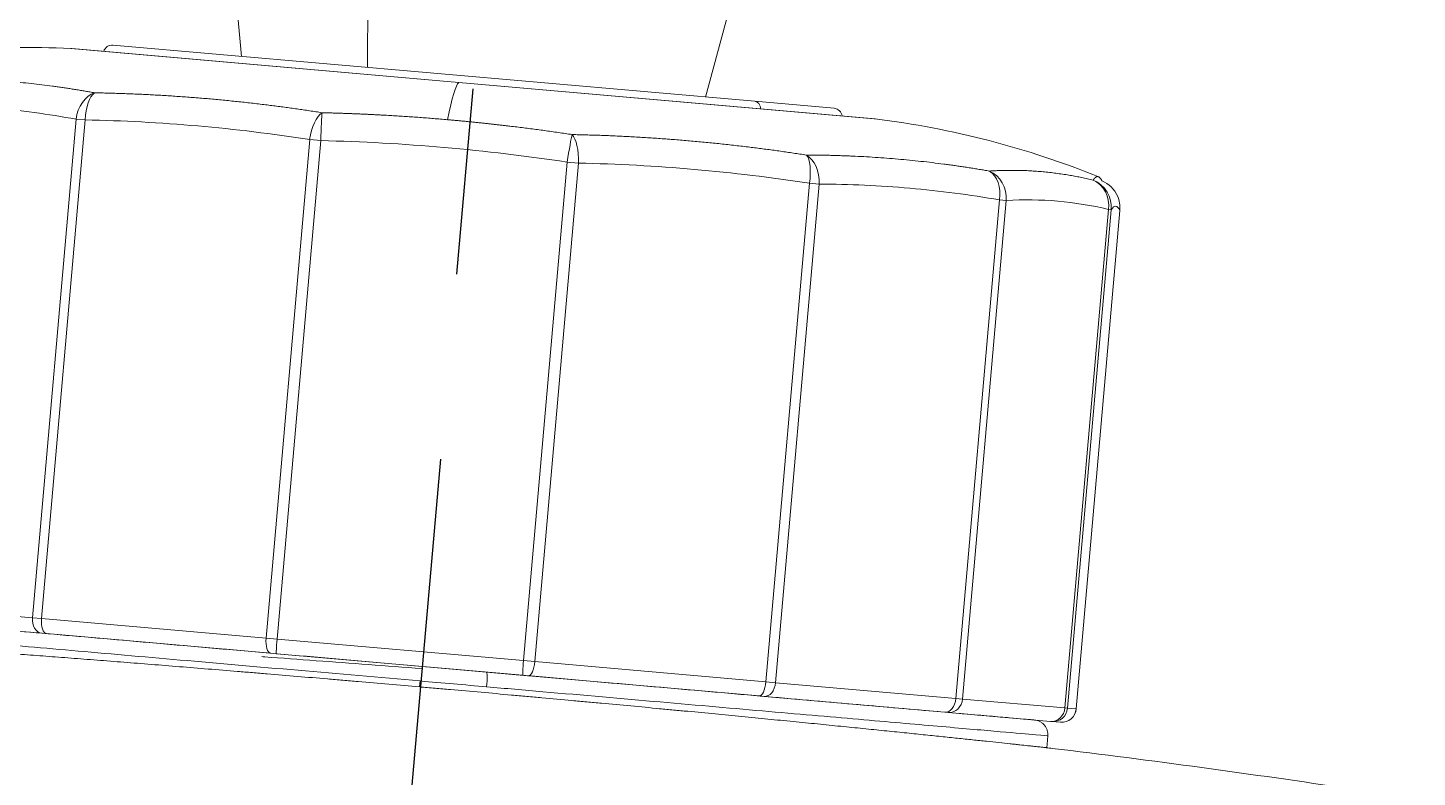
# Model space of a CAD drawing. Header units: millimetres. Extents: x 11618 to 13994, y -5897 to -2537.
# Drawn here: x 13105.64 to 13153.08, y -3581.48 to -3555.87 of the extents above; entities that cross this region are included whole.
import ezdxf

# ---------------------------------------------------------------- set-up
doc = ezdxf.new("R2010")
doc.units = ezdxf.units.MM
doc.linetypes.add('CENTERX2', pattern=[101.6, 63.5, -12.7, 12.7, -12.7])
doc.layers.add('CENTER', color=1, linetype='CENTERX2')

msp = doc.modelspace()

# ---------------------------------------------------------------- linework, layer by layer
at = {"linetype": 'Continuous', "lineweight": 18, "extrusion": (-1, -2.22045e-16, 0)}
for p, q in [((13112.659, -3553.74), (13112.931, -3556.852)), ((13128.785, -3558.239), (13129.594, -3555.221)), ((13108.545, -3556.469), (13130.464, -3558.386)), ((13107.14, -3556.586), (13120.355, -3557.743)), ((13134.535, -3558.983), (13120.355, -3557.743)), ((13133.171, -3558.623), (13130.464, -3558.386)), ((13141.44, -3579.144), (13142.929, -3562.114)), ((13142.929, -3562.114), (13142.929, -3562.114)), ((13106.116, -3576.556), (13100.374, -3576.054)), ((13106.274, -3576.57), (13106.116, -3576.556)), ((13113.936, -3577.24), (13106.274, -3576.57)), ((13114.125, -3577.257), (13113.936, -3577.24)), ((13122.542, -3577.993), (13114.125, -3577.257)), ((13122.542, -3577.993), (13122.733, -3578.01)), ((13130.622, -3578.7), (13122.733, -3578.01)), ((13130.788, -3578.714), (13130.622, -3578.7)), ((13136.949, -3579.253), (13130.788, -3578.714)), ((13137.062, -3579.263), (13136.949, -3579.253)), ((13140.557, -3579.569), (13137.062, -3579.263)), ((13140.601, -3579.573), (13140.557, -3579.569)), ((13140.898, -3579.599), (13140.601, -3579.573))]:
    msp.add_line(p, q, dxfattribs=at)
at = {"linetype": 'Continuous', "lineweight": 13, "extrusion": (-1, -2.22045e-16, 0)}
for p, q in [((13117.234, -3557.229), (13117.255, -3554.142)), ((13107.105, -3556.584), (13120.354, -3557.743)), ((13134.569, -3558.987), (13120.354, -3557.743)), ((13105.795, -3576.026), (13107.285, -3558.996)), ((13107.6, -3559.023), (13106.11, -3576.053)), ((13107.285, -3558.996), (13107.6, -3559.023)), ((13113.773, -3576.724), (13115.263, -3559.694)), ((13115.641, -3559.727), (13114.151, -3576.757)), ((13115.641, -3559.727), (13115.263, -3559.694)), ((13122.568, -3577.493), (13124.058, -3560.463)), ((13124.441, -3560.497), (13122.951, -3577.527)), ((13124.058, -3560.463), (13124.441, -3560.497)), ((13130.84, -3578.217), (13132.33, -3561.187)), ((13132.661, -3561.216), (13131.171, -3578.246)), ((13132.33, -3561.187), (13132.661, -3561.216)), ((13137.332, -3578.785), (13138.822, -3561.755)), ((13139.049, -3561.775), (13137.559, -3578.805)), ((13139.049, -3561.775), (13138.822, -3561.755)), ((13141.053, -3579.111), (13142.543, -3562.08)), ((13142.633, -3562.088), (13141.143, -3579.118)), ((13141.439, -3579.144), (13142.929, -3562.114)), ((13142.543, -3562.08), (13142.633, -3562.088)), ((13100.053, -3575.524), (13105.795, -3576.026)), ((13105.795, -3576.026), (13106.11, -3576.053)), ((13106.11, -3576.053), (13113.773, -3576.724)), ((13114.151, -3576.757), (13113.773, -3576.724)), ((13114.151, -3576.757), (13122.568, -3577.493)), ((13122.568, -3577.493), (13122.951, -3577.527)), ((13122.951, -3577.527), (13130.84, -3578.217)), ((13119.017, -3578.389), (13119.035, -3578.188)), ((13130.84, -3578.217), (13131.171, -3578.246)), ((13131.171, -3578.246), (13137.332, -3578.785)), ((13137.332, -3578.785), (13137.559, -3578.805)), ((13137.559, -3578.805), (13141.053, -3579.111)), ((13141.053, -3579.111), (13141.143, -3579.118)), ((13141.143, -3579.118), (13141.439, -3579.144)), ((13141.44, -3579.144), (13141.439, -3579.144))]:
    msp.add_line(p, q, dxfattribs=at)
at = {"linetype": 'Continuous', "lineweight": 18}
for centre, radius, start, end in [((13108.519, -3556.767), 0.3, 85, 163.42), ((13105.523, -3586.542), 30, 86.9761, 102.1317), ((13107.052, -3557.583), 1, 85, 86.9761), ((13133.145, -3558.922), 0.3, 6.58, 85), ((13134.448, -3559.979), 1, 83.0239, 85), ((13130.926, -3588.765), 30, 67.8603, 83.0239), ((13141.933, -3562.027), 1, 355, 24.1663), ((13140.941, -3579.101), 0.5, 265, 355)]:
    msp.add_arc(centre, radius, start, end, dxfattribs=at)
at = {"linetype": 'Continuous', "lineweight": 13}
for centre, major_axis, ratio, start_param, end_param in [((13117.777, -3587.614), (-2.615, -29.886), 0.035181, 3.176082, 3.439064), ((13108.014, -3559.059), (0.178, 0.984), 0.730097, 0.373719, 1.638196), ((13108.014, -3559.059), (0.018, 1), 0.414127, 0.277636, 1.542113), ((13130.438, -3558.685), (0.026, 0.299), 0.780102, 4.914499, 6.283185), ((13115.676, -3559.73), (0.156, 0.988), 0.414127, 0.335003, 1.59948), ((13115.676, -3559.73), (0.024, 1), 0.035111, 0.304105, 1.568582), ((13124.093, -3560.466), (0.15, 0.989), 0.035111, 0.308534, 1.573011), ((13124.093, -3560.466), (0.02, 1), 0.349251, 4.688892, 5.953369), ((13131.982, -3561.156), (0.001, 1), 0.680442, 4.653824, 5.918301), ((13131.982, -3561.156), (0.154, 0.988), 0.349251, 4.735886, 6.000363), ((13138.142, -3561.695), (0.063, -0.998), 0.908042, 1.433719, 2.698196), ((13138.142, -3561.695), (0.172, 0.985), 0.680442, 4.770954, 6.035431), ((13141.637, -3562.001), (0.827, -0.562), 0.997401, 0.510156, 1.774633), ((13141.637, -3562.001), (-0.236, -0.972), 0.908042, 1.707873, 2.972351), ((13141.933, -3562.027), (-0.912, -0.409), 0.997401, 2.631436, 3.141594), ((13106.159, -3576.058), (-0.044, -0.498), 0.731546, 4.712389, 6.283185), ((13106.317, -3576.072), (-0.044, -0.498), 0.414949, 4.712389, 6.283185), ((13113.98, -3576.742), (-0.044, -0.498), 0.414949, 4.712389, 6.283185), ((13114.169, -3576.758), (-0.044, -0.498), 0.035181, 4.712389, 6.283185), ((13122.585, -3577.495), (-0.044, -0.498), 0.035181, 4.712389, 6.283185), ((13122.777, -3577.512), (-0.044, -0.498), 0.349944, 0, 1.570796), ((13121.254, -3578.382), (-0.044, -0.498), 0.105138, 1.570796, 3.141593), ((13130.666, -3578.202), (-0.044, -0.498), 0.349944, 0, 1.570796), ((13130.831, -3578.216), (-0.044, -0.498), 0.681792, 0, 1.570796), ((13136.992, -3578.755), (-0.044, -0.498), 0.681792, 0, 1.570796), ((13137.106, -3578.765), (-0.044, -0.498), 0.909844, 0, 1.570796), ((13140.6, -3579.071), (-0.044, -0.498), 0.909844, 0, 1.570796), ((13140.645, -3579.075), (0.044, 0.498), 0.999381, 3.141593, 4.712389), ((13140.941, -3579.101), (0.044, 0.498), 0.999381, 3.141593, 4.712389)]:
    msp.add_ellipse(centre, major_axis=major_axis, ratio=ratio, start_param=start_param, end_param=end_param, dxfattribs=at)
at = {"linetype": 'Continuous', "lineweight": 18}
msp.add_ellipse((13141.933, -3562.027), major_axis=(-0.912, -0.409), ratio=0.997401, start_param=3.141593, end_param=3.895913, dxfattribs=at)
at = {"linetype": 'Continuous', "lineweight": 13}
for points, knots in [([(13102.094, -3557.586), (13102.123, -3557.586), (13102.181, -3557.586), (13102.268, -3557.586), (13102.355, -3557.586), (13102.441, -3557.586), (13102.528, -3557.587), (13102.614, -3557.587), (13102.701, -3557.589), (13102.787, -3557.59), (13102.874, -3557.591), (13102.96, -3557.593), (13103.046, -3557.595), (13103.132, -3557.597), (13103.218, -3557.6), (13103.305, -3557.603), (13103.391, -3557.606), (13103.477, -3557.609), (13103.656, -3557.616), (13103.929, -3557.629), (13104.295, -3557.65), (13104.659, -3557.676), (13105.024, -3557.706), (13105.388, -3557.74), (13105.751, -3557.778), (13106.114, -3557.82), (13106.409, -3557.858), (13106.637, -3557.889), (13106.797, -3557.912), (13106.957, -3557.935), (13107.117, -3557.96), (13107.278, -3557.985), (13107.438, -3558.012), (13107.598, -3558.039), (13107.758, -3558.067), (13107.864, -3558.086), (13107.918, -3558.096)], [0, 0, 0, 0, 0.014755, 0.0295, 0.044234, 0.058958, 0.073674, 0.088383, 0.103085, 0.117782, 0.132474, 0.147163, 0.161849, 0.176534, 0.191218, 0.205903, 0.22059, 0.235279, 0.249971, 0.312524, 0.374981, 0.437426, 0.499941, 0.562466, 0.624924, 0.687398, 0.749971, 0.777727, 0.805473, 0.833216, 0.860964, 0.888723, 0.916499, 0.9443, 0.972131, 1, 1, 1, 1]), ([(13107.918, -3558.096), (13107.956, -3558.096), (13108.033, -3558.098), (13108.148, -3558.1), (13108.264, -3558.103), (13108.379, -3558.106), (13108.494, -3558.109), (13108.609, -3558.112), (13108.724, -3558.115), (13108.839, -3558.119), (13108.953, -3558.123), (13109.068, -3558.128), (13109.183, -3558.132), (13109.298, -3558.137), (13109.412, -3558.142), (13109.527, -3558.147), (13109.641, -3558.153), (13109.756, -3558.158), (13109.995, -3558.171), (13110.359, -3558.191), (13110.846, -3558.224), (13111.332, -3558.26), (13111.818, -3558.3), (13112.304, -3558.345), (13112.789, -3558.394), (13113.274, -3558.446), (13113.669, -3558.493), (13113.973, -3558.531), (13114.188, -3558.558), (13114.402, -3558.587), (13114.617, -3558.616), (13114.831, -3558.646), (13115.045, -3558.677), (13115.26, -3558.709), (13115.474, -3558.742), (13115.617, -3558.764), (13115.689, -3558.776)], [0, 0, 0, 0, 0.014755, 0.0295, 0.044234, 0.058958, 0.073674, 0.088383, 0.103085, 0.117782, 0.132474, 0.147163, 0.161849, 0.176534, 0.191218, 0.205903, 0.22059, 0.235279, 0.249971, 0.312524, 0.374981, 0.437426, 0.499941, 0.562466, 0.624924, 0.687398, 0.749971, 0.777727, 0.805473, 0.833216, 0.860964, 0.888723, 0.916499, 0.9443, 0.972131, 1, 1, 1, 1]), ([(13107.285, -3558.996), (13106.337, -3558.824), (13105.383, -3558.698), (13103.467, -3558.53), (13102.507, -3558.489), (13101.543, -3558.493)], [0, 0, 0, 0, 0.5, 0.5, 1, 1, 1, 1]), ([(13115.689, -3558.776), (13115.731, -3558.777), (13115.815, -3558.779), (13115.942, -3558.782), (13116.068, -3558.786), (13116.194, -3558.789), (13116.32, -3558.793), (13116.446, -3558.798), (13116.572, -3558.802), (13116.698, -3558.807), (13116.824, -3558.812), (13116.95, -3558.817), (13117.076, -3558.823), (13117.202, -3558.828), (13117.328, -3558.834), (13117.453, -3558.841), (13117.579, -3558.847), (13117.705, -3558.854), (13117.868, -3558.863), (13118.069, -3558.874), (13118.307, -3558.889), (13118.544, -3558.904), (13118.782, -3558.92), (13119.019, -3558.937), (13119.257, -3558.955), (13119.494, -3558.974), (13119.731, -3558.994), (13119.89, -3559.007), (13119.969, -3559.014)], [0, 0, 0, 0, 0.029514, 0.059006, 0.088477, 0.11793, 0.147365, 0.176786, 0.206194, 0.235591, 0.264979, 0.29436, 0.323736, 0.353109, 0.382481, 0.411855, 0.441231, 0.470612, 0.500001, 0.555645, 0.611232, 0.666779, 0.722298, 0.777805, 0.833314, 0.88884, 0.944397, 1, 1, 1, 1]), ([(13115.263, -3559.694), (13113.995, -3559.494), (13112.721, -3559.34), (13110.164, -3559.116), (13108.884, -3559.046), (13107.6, -3559.023)], [0, 0, 0, 0, 0.5, 0.5, 1, 1, 1, 1]), ([(13119.969, -3559.014), (13120.013, -3559.018), (13120.102, -3559.026), (13120.236, -3559.038), (13120.369, -3559.05), (13120.503, -3559.063), (13120.636, -3559.076), (13120.769, -3559.089), (13120.902, -3559.102), (13121.036, -3559.116), (13121.169, -3559.13), (13121.302, -3559.144), (13121.435, -3559.158), (13121.568, -3559.173), (13121.701, -3559.188), (13121.834, -3559.203), (13121.968, -3559.218), (13122.135, -3559.238), (13122.337, -3559.263), (13122.573, -3559.292), (13122.809, -3559.322), (13123.045, -3559.353), (13123.281, -3559.385), (13123.517, -3559.418), (13123.752, -3559.452), (13123.989, -3559.487), (13124.146, -3559.511), (13124.225, -3559.522)], [0, 0, 0, 0, 0.031282, 0.062547, 0.093799, 0.125039, 0.156271, 0.187497, 0.21872, 0.249942, 0.281166, 0.312394, 0.343629, 0.374873, 0.40613, 0.437402, 0.468691, 0.499999, 0.555503, 0.610988, 0.666468, 0.721956, 0.777467, 0.833014, 0.88861, 0.944267, 1, 1, 1, 1]), ([(13124.058, -3560.463), (13122.664, -3560.252), (13121.265, -3560.087), (13118.457, -3559.841), (13117.05, -3559.761), (13115.641, -3559.727)], [0, 0, 0, 0, 0.5, 0.5, 1, 1, 1, 1]), ([(13124.225, -3559.522), (13124.264, -3559.523), (13124.343, -3559.525), (13124.461, -3559.527), (13124.58, -3559.53), (13124.698, -3559.533), (13124.816, -3559.537), (13124.934, -3559.54), (13125.052, -3559.544), (13125.17, -3559.548), (13125.288, -3559.552), (13125.406, -3559.557), (13125.524, -3559.562), (13125.642, -3559.567), (13125.759, -3559.572), (13125.877, -3559.578), (13125.995, -3559.583), (13126.113, -3559.589), (13126.359, -3559.602), (13126.732, -3559.624), (13127.233, -3559.657), (13127.734, -3559.695), (13128.235, -3559.737), (13128.735, -3559.782), (13129.234, -3559.832), (13129.734, -3559.887), (13130.141, -3559.934), (13130.455, -3559.973), (13130.676, -3560.001), (13130.898, -3560.03), (13131.119, -3560.06), (13131.34, -3560.091), (13131.561, -3560.122), (13131.783, -3560.155), (13132.004, -3560.188), (13132.152, -3560.211), (13132.226, -3560.223)], [0, 0, 0, 0, 0.014759, 0.029506, 0.044243, 0.05897, 0.07369, 0.088402, 0.103107, 0.117807, 0.132503, 0.147195, 0.161885, 0.176573, 0.191261, 0.20595, 0.22064, 0.235333, 0.250029, 0.312597, 0.37507, 0.43753, 0.500059, 0.56257, 0.625013, 0.687472, 0.750029, 0.777777, 0.805516, 0.833253, 0.860994, 0.888747, 0.916517, 0.944311, 0.972137, 1, 1, 1, 1]), ([(13132.226, -3560.223), (13132.257, -3560.223), (13132.318, -3560.223), (13132.411, -3560.223), (13132.503, -3560.223), (13132.595, -3560.224), (13132.687, -3560.225), (13132.779, -3560.227), (13132.871, -3560.228), (13132.964, -3560.23), (13133.056, -3560.232), (13133.148, -3560.234), (13133.24, -3560.237), (13133.332, -3560.24), (13133.423, -3560.243), (13133.515, -3560.246), (13133.607, -3560.249), (13133.699, -3560.253), (13133.891, -3560.261), (13134.183, -3560.276), (13134.574, -3560.3), (13134.965, -3560.327), (13135.356, -3560.36), (13135.746, -3560.396), (13136.137, -3560.436), (13136.527, -3560.481), (13136.845, -3560.521), (13137.09, -3560.553), (13137.263, -3560.577), (13137.436, -3560.602), (13137.609, -3560.628), (13137.782, -3560.654), (13137.955, -3560.681), (13138.128, -3560.71), (13138.301, -3560.739), (13138.416, -3560.759), (13138.474, -3560.769)], [0, 0, 0, 0, 0.014755, 0.0295, 0.044234, 0.058958, 0.073674, 0.088383, 0.103085, 0.117782, 0.132474, 0.147163, 0.161849, 0.176534, 0.191218, 0.205903, 0.22059, 0.235279, 0.249971, 0.312524, 0.374981, 0.437426, 0.499941, 0.562466, 0.624924, 0.687398, 0.749971, 0.777727, 0.805473, 0.833216, 0.860964, 0.888723, 0.916499, 0.9443, 0.972131, 1, 1, 1, 1]), ([(13132.33, -3561.187), (13131.025, -3560.984), (13129.714, -3560.826), (13127.082, -3560.596), (13125.762, -3560.523), (13124.441, -3560.497)], [0, 0, 0, 0, 0.5, 0.5, 1, 1, 1, 1]), ([(13138.474, -3560.769), (13138.491, -3560.768), (13138.526, -3560.766), (13138.579, -3560.762), (13138.631, -3560.76), (13138.684, -3560.757), (13138.736, -3560.754), (13138.788, -3560.752), (13138.841, -3560.75), (13138.893, -3560.749), (13138.945, -3560.747), (13138.997, -3560.746), (13139.049, -3560.745), (13139.102, -3560.744), (13139.154, -3560.744), (13139.206, -3560.744), (13139.258, -3560.744), (13139.31, -3560.744), (13139.419, -3560.745), (13139.585, -3560.748), (13139.807, -3560.757), (13140.028, -3560.77), (13140.25, -3560.788), (13140.472, -3560.809), (13140.693, -3560.835), (13140.914, -3560.865), (13141.095, -3560.893), (13141.234, -3560.916), (13141.332, -3560.933), (13141.43, -3560.951), (13141.528, -3560.971), (13141.626, -3560.99), (13141.724, -3561.011), (13141.822, -3561.033), (13141.92, -3561.056), (13141.985, -3561.071), (13142.018, -3561.079)], [0, 0, 0, 0, 0.014755, 0.0295, 0.044234, 0.058958, 0.073674, 0.088383, 0.103085, 0.117782, 0.132474, 0.147163, 0.161849, 0.176534, 0.191218, 0.205903, 0.22059, 0.235279, 0.249971, 0.312524, 0.374981, 0.437426, 0.499941, 0.562466, 0.624924, 0.687398, 0.749971, 0.777727, 0.805473, 0.833216, 0.860964, 0.888723, 0.916499, 0.9443, 0.972131, 1, 1, 1, 1]), ([(13138.822, -3561.755), (13137.804, -3561.577), (13136.78, -3561.445), (13134.725, -3561.265), (13133.694, -3561.217), (13132.661, -3561.216)], [0, 0, 0, 0, 0.5, 0.5, 1, 1, 1, 1]), ([(13142.018, -3561.079), (13142.02, -3561.077), (13142.023, -3561.072), (13142.027, -3561.064), (13142.032, -3561.057), (13142.037, -3561.05), (13142.041, -3561.044), (13142.046, -3561.037), (13142.05, -3561.031), (13142.055, -3561.025), (13142.059, -3561.02), (13142.064, -3561.014), (13142.069, -3561.009), (13142.073, -3561.004), (13142.078, -3561), (13142.082, -3560.995), (13142.087, -3560.991), (13142.091, -3560.987), (13142.101, -3560.98), (13142.115, -3560.97), (13142.134, -3560.961), (13142.153, -3560.956), (13142.172, -3560.956), (13142.187, -3560.959), (13142.196, -3560.962), (13142.198, -3560.963)], [0, 0, 0, 0, 0.025072, 0.050125, 0.07516, 0.10018, 0.125185, 0.150177, 0.175159, 0.200131, 0.225096, 0.250054, 0.275009, 0.299961, 0.324912, 0.349864, 0.374819, 0.399778, 0.424743, 0.53103, 0.637155, 0.743259, 0.849483, 0.9557, 1, 1, 1, 1]), ([(13142.543, -3562.08), (13141.969, -3561.941), (13141.39, -3561.848), (13140.224, -3561.746), (13139.638, -3561.737), (13139.049, -3561.775)], [0, 0, 0, 0, 0.5, 0.5, 1, 1, 1, 1]), ([(13142.929, -3562.114), (13142.887, -3562.021), (13142.842, -3561.975), (13142.743, -3561.966), (13142.69, -3562.004), (13142.633, -3562.088)], [0, 0, 0, 0, 0.5, 0.5, 1, 1, 1, 1]), ([(13119.035, -3578.188), (13117.632, -3578.065), (13114.848, -3577.822), (13110.79, -3577.467), (13107.063, -3577.141), (13103.812, -3576.856), (13101.115, -3576.62), (13099.141, -3576.448), (13097.909, -3576.34), (13097.633, -3576.316), (13097.634, -3576.316)], [0, 0, 0, 0, 0.125095, 0.25019, 0.375285, 0.500381, 0.625476, 0.750571, 0.875666, 1, 1, 1, 1]), ([(13140.47, -3580.063), (13140.47, -3580.063), (13140.469, -3580.063), (13140.187, -3580.039), (13138.967, -3579.932), (13136.962, -3579.756), (13134.285, -3579.522), (13131.022, -3579.237), (13127.275, -3578.909), (13123.983, -3578.621), (13121.95, -3578.443), (13121.306, -3578.387)], [0, 0, 0, 0, 0.000739, 0.13468, 0.268621, 0.402563, 0.536504, 0.670445, 0.804386, 0.938327, 1, 1, 1, 1]), ([(13171.094, -3588.91), (13170.979, -3588.897), (13170.75, -3588.871), (13170.406, -3588.833), (13170.061, -3588.794), (13169.717, -3588.756), (13169.372, -3588.718), (13169.028, -3588.681), (13168.683, -3588.643), (13168.338, -3588.605), (13167.993, -3588.568), (13167.648, -3588.531), (13167.303, -3588.493), (13166.957, -3588.456), (13166.611, -3588.419), (13166.266, -3588.383), (13165.92, -3588.346), (13165.574, -3588.31), (13165.227, -3588.273), (13164.881, -3588.237), (13164.583, -3588.206), (13164.299, -3588.177), (13163.997, -3588.145), (13163.594, -3588.104), (13163.09, -3588.052), (13162.484, -3587.99), (13161.778, -3587.918), (13160.969, -3587.836), (13160.058, -3587.745), (13159.046, -3587.645), (13157.623, -3587.505), (13155.818, -3587.33), (13153.655, -3587.125), (13151.466, -3586.92), (13149.252, -3586.715), (13147.026, -3586.508), (13144.737, -3586.295), (13142.388, -3586.078), (13139.979, -3585.855), (13137.57, -3585.633), (13135.163, -3585.411), (13132.759, -3585.191), (13130.359, -3584.971), (13127.962, -3584.753), (13125.57, -3584.537), (13123.182, -3584.323), (13120.798, -3584.112), (13118.861, -3583.941), (13117.216, -3583.798), (13115.709, -3583.667), (13113.743, -3583.497), (13111.315, -3583.29), (13108.421, -3583.045), (13105.494, -3582.8), (13102.067, -3582.514), (13097.668, -3582.149), (13093.632, -3581.816), (13090.575, -3581.565), (13089.121, -3581.445), (13087.655, -3581.325), (13086.181, -3581.204), (13084.706, -3581.084), (13083.241, -3580.964), (13081.781, -3580.847), (13080.318, -3580.731), (13078.758, -3580.61), (13077.191, -3580.49), (13075.708, -3580.379), (13074.483, -3580.288), (13073.516, -3580.218), (13072.805, -3580.167), (13072.216, -3580.125), (13071.665, -3580.086), (13071.065, -3580.044), (13070.466, -3580.003), (13069.867, -3579.962), (13069.268, -3579.922), (13068.67, -3579.882), (13068.072, -3579.842), (13067.474, -3579.803), (13066.877, -3579.764), (13066.28, -3579.725), (13065.882, -3579.7), (13065.683, -3579.687)], [0, 0, 0, 0, 0.003281, 0.006564, 0.009847, 0.013131, 0.016416, 0.019702, 0.022988, 0.026276, 0.029564, 0.032853, 0.036143, 0.039434, 0.042725, 0.046019, 0.049313, 0.052609, 0.055907, 0.059206, 0.062506, 0.064428, 0.067306, 0.071141, 0.075936, 0.081693, 0.088416, 0.096107, 0.104767, 0.1144, 0.125, 0.145345, 0.165834, 0.18664, 0.207702, 0.22888, 0.249995, 0.272859, 0.295713, 0.318553, 0.341371, 0.36416, 0.386914, 0.409625, 0.432291, 0.45491, 0.477487, 0.500036, 0.509962, 0.524224, 0.542838, 0.565827, 0.593224, 0.625058, 0.648979, 0.690618, 0.750053, 0.763742, 0.777533, 0.791423, 0.805433, 0.819477, 0.833379, 0.847143, 0.861035, 0.87501, 0.891555, 0.905627, 0.917249, 0.92643, 0.933176, 0.937495, 0.943195, 0.948888, 0.954576, 0.960262, 0.965947, 0.97163, 0.97731, 0.982987, 0.988661, 0.994332, 1, 1, 1, 1]), ([(13065.773, -3579.51), (13065.872, -3579.516), (13066.068, -3579.529), (13066.358, -3579.547), (13066.643, -3579.565), (13066.921, -3579.582), (13067.193, -3579.6), (13067.459, -3579.617), (13067.718, -3579.633), (13067.972, -3579.65), (13068.219, -3579.666), (13068.46, -3579.682), (13068.695, -3579.697), (13068.924, -3579.712), (13069.147, -3579.727), (13069.364, -3579.741), (13069.575, -3579.755), (13069.779, -3579.769), (13069.978, -3579.782), (13070.17, -3579.795), (13070.357, -3579.808), (13070.537, -3579.82), (13070.712, -3579.832), (13070.88, -3579.844), (13071.043, -3579.855), (13071.2, -3579.865), (13071.35, -3579.876), (13071.495, -3579.886), (13071.634, -3579.895), (13071.767, -3579.905), (13071.894, -3579.913), (13072.015, -3579.922), (13072.131, -3579.93), (13072.24, -3579.938), (13072.526, -3579.958), (13072.984, -3579.99), (13073.61, -3580.034), (13074.218, -3580.078), (13074.808, -3580.121), (13075.382, -3580.162), (13075.938, -3580.203), (13076.476, -3580.243), (13076.998, -3580.282), (13077.502, -3580.32), (13077.99, -3580.357), (13078.461, -3580.393), (13079.076, -3580.44), (13079.826, -3580.498), (13080.703, -3580.566), (13081.424, -3580.623), (13081.999, -3580.669), (13082.438, -3580.704), (13082.865, -3580.738), (13083.278, -3580.771), (13083.679, -3580.803), (13084.067, -3580.835), (13084.442, -3580.865), (13084.805, -3580.895), (13085.155, -3580.924), (13085.717, -3580.97), (13086.487, -3581.033), (13087.464, -3581.113), (13088.423, -3581.191), (13089.363, -3581.268), (13090.284, -3581.344), (13091.188, -3581.418), (13092.36, -3581.514), (13093.789, -3581.631), (13095.462, -3581.769), (13097.081, -3581.902), (13098.906, -3582.053), (13100.922, -3582.22), (13103.119, -3582.402), (13104.935, -3582.553), (13106.394, -3582.675), (13107.518, -3582.77), (13108.622, -3582.862), (13109.709, -3582.954), (13110.782, -3583.045), (13111.774, -3583.129), (13112.688, -3583.207), (13113.523, -3583.278), (13114.349, -3583.349), (13115.169, -3583.42), (13115.986, -3583.491), (13116.802, -3583.561), (13117.619, -3583.632), (13118.601, -3583.718), (13119.746, -3583.819), (13121.053, -3583.934), (13122.364, -3584.05), (13123.689, -3584.169), (13124.844, -3584.272), (13125.824, -3584.36), (13126.625, -3584.432), (13127.432, -3584.505), (13128.248, -3584.579), (13129.073, -3584.654), (13129.91, -3584.731), (13130.758, -3584.808), (13131.746, -3584.898), (13132.879, -3585.002), (13134.163, -3585.12), (13135.478, -3585.241), (13136.828, -3585.365), (13138.8, -3585.547), (13141.456, -3585.793), (13144.191, -3586.047), (13146.42, -3586.254), (13147.866, -3586.389), (13149.136, -3586.507), (13150.232, -3586.609), (13151.276, -3586.706), (13152.278, -3586.8), (13153.25, -3586.891), (13154.302, -3586.99), (13155.436, -3587.098), (13156.654, -3587.216), (13157.677, -3587.315), (13158.484, -3587.395), (13159.056, -3587.452), (13159.652, -3587.511), (13160.271, -3587.573), (13160.914, -3587.638), (13161.581, -3587.706), (13162.273, -3587.776), (13162.99, -3587.85), (13163.731, -3587.927), (13164.312, -3587.988), (13164.734, -3588.032), (13164.998, -3588.06), (13165.29, -3588.091), (13165.611, -3588.125), (13165.96, -3588.162), (13166.338, -3588.203), (13166.744, -3588.246), (13167.18, -3588.293), (13167.644, -3588.344), (13168.138, -3588.397), (13168.661, -3588.455), (13169.213, -3588.516), (13169.795, -3588.58), (13170.407, -3588.649), (13170.825, -3588.696), (13171.038, -3588.72)], [0, 0, 0, 0, 0.002823, 0.005587, 0.008292, 0.010937, 0.013524, 0.016052, 0.018521, 0.020931, 0.023283, 0.025576, 0.027811, 0.029988, 0.032107, 0.034168, 0.036172, 0.038117, 0.040006, 0.041836, 0.04361, 0.045326, 0.046986, 0.048589, 0.050135, 0.051624, 0.053057, 0.054434, 0.055754, 0.057018, 0.058227, 0.059379, 0.060476, 0.061517, 0.062503, 0.068621, 0.07457, 0.080351, 0.085965, 0.091412, 0.096695, 0.101814, 0.10677, 0.111564, 0.116198, 0.120673, 0.12499, 0.13373, 0.142059, 0.149983, 0.154282, 0.158455, 0.162505, 0.166432, 0.170237, 0.173922, 0.177486, 0.180932, 0.184261, 0.187474, 0.196934, 0.206214, 0.215314, 0.224238, 0.232986, 0.24156, 0.249963, 0.266367, 0.282243, 0.297602, 0.312462, 0.334181, 0.354986, 0.374969, 0.385842, 0.396496, 0.406957, 0.417254, 0.427417, 0.437479, 0.445493, 0.453404, 0.461233, 0.469005, 0.476743, 0.48447, 0.492211, 0.49999, 0.512416, 0.524782, 0.537188, 0.549729, 0.562501, 0.570038, 0.577629, 0.585285, 0.593022, 0.60085, 0.608784, 0.616834, 0.62501, 0.636907, 0.649085, 0.661566, 0.674372, 0.687518, 0.717735, 0.750023, 0.765462, 0.781272, 0.791239, 0.80165, 0.812519, 0.821012, 0.830249, 0.840248, 0.851029, 0.86261, 0.875007, 0.880227, 0.88567, 0.891338, 0.897234, 0.90336, 0.909717, 0.916307, 0.923133, 0.930196, 0.937497, 0.939745, 0.942263, 0.94505, 0.948107, 0.951437, 0.95504, 0.958918, 0.963072, 0.967504, 0.972214, 0.977206, 0.982479, 0.988035, 0.993875, 1, 1, 1, 1])]:
    msp.add_open_spline(points, degree=3, knots=knots, dxfattribs=at)
at = {"linetype": 'Continuous', "lineweight": 18}
for points, knots in [([(13142.198, -3560.963), (13142.202, -3560.965), (13142.212, -3560.969), (13142.228, -3560.98), (13142.243, -3560.993), (13142.254, -3561.005), (13142.262, -3561.015), (13142.27, -3561.025), (13142.279, -3561.036), (13142.287, -3561.048), (13142.295, -3561.061), (13142.303, -3561.075), (13142.311, -3561.09), (13142.316, -3561.1), (13142.319, -3561.106)], [0, 0, 0, 0, 0.088415, 0.240251, 0.392325, 0.459781, 0.527214, 0.594642, 0.66208, 0.729545, 0.797054, 0.864622, 0.932265, 1, 1, 1, 1]), ([(13100.472, -3576.062), (13100.548, -3576.069), (13100.626, -3576.076), (13101.032, -3576.111), (13101.392, -3576.143), (13102.165, -3576.21), (13102.576, -3576.246), (13103.884, -3576.361), (13104.854, -3576.445), (13106.463, -3576.586), (13107.019, -3576.635), (13108.161, -3576.735), (13108.748, -3576.786), (13109.955, -3576.892), (13110.574, -3576.946), (13111.846, -3577.057), (13112.501, -3577.114), (13114.475, -3577.287), (13115.814, -3577.404), (13117.856, -3577.583), (13118.544, -3577.643), (13119.926, -3577.764), (13120.613, -3577.824), (13121.297, -3577.884)], [0, 0, 0, 0, 0.019848, 0.019848, 0.101527, 0.101527, 0.183207, 0.183207, 0.346565, 0.346565, 0.428245, 0.428245, 0.509924, 0.509924, 0.591603, 0.591603, 0.673283, 0.673283, 0.836641, 0.836641, 0.918321, 0.918321, 1, 1, 1, 1]), ([(13097.598, -3576.72), (13097.598, -3576.72), (13097.598, -3576.72), (13097.598, -3576.72), (13097.606, -3576.721), (13097.631, -3576.722), (13097.641, -3576.723), (13097.666, -3576.725), (13097.681, -3576.726), (13097.733, -3576.729), (13097.775, -3576.732), (13097.853, -3576.737), (13097.88, -3576.739), (13097.941, -3576.743), (13098.005, -3576.747), (13098.078, -3576.752), (13098.155, -3576.758), (13098.195, -3576.76), (13098.323, -3576.769), (13098.51, -3576.782), (13098.729, -3576.797), (13098.905, -3576.809), (13098.966, -3576.813), (13099.092, -3576.821), (13099.157, -3576.826), (13099.358, -3576.84), (13099.499, -3576.849), (13099.724, -3576.865), (13099.801, -3576.87), (13099.958, -3576.881), (13100.039, -3576.887), (13100.287, -3576.904), (13100.46, -3576.916), (13100.821, -3576.942), (13101.009, -3576.955), (13101.302, -3576.976), (13101.401, -3576.983), (13101.603, -3576.997), (13101.706, -3577.005), (13102.019, -3577.027), (13102.45, -3577.058), (13102.907, -3577.092), (13103.26, -3577.117), (13103.379, -3577.126), (13103.621, -3577.144), (13103.743, -3577.153), (13104.115, -3577.18), (13104.369, -3577.199), (13104.759, -3577.228), (13104.891, -3577.238), (13105.156, -3577.258), (13105.425, -3577.278), (13105.698, -3577.299), (13105.975, -3577.32), (13106.115, -3577.331), (13106.538, -3577.363), (13106.824, -3577.385), (13107.406, -3577.43), (13107.702, -3577.453), (13108.152, -3577.488), (13108.304, -3577.5), (13108.609, -3577.524), (13108.762, -3577.536), (13109.227, -3577.573), (13109.54, -3577.597), (13110.174, -3577.648), (13110.495, -3577.674), (13111.143, -3577.726), (13111.47, -3577.753), (13112.131, -3577.806), (13112.464, -3577.834), (13112.968, -3577.875), (13113.136, -3577.889), (13113.475, -3577.917), (13113.644, -3577.931), (13114.154, -3577.973), (13114.496, -3578.002), (13115.183, -3578.06), (13115.528, -3578.089), (13116.048, -3578.133), (13116.222, -3578.148), (13116.57, -3578.178), (13116.744, -3578.193), (13117.616, -3578.267), (13118.315, -3578.328), (13119.017, -3578.389)], [0, 0, 0, 0, 0.000275, 0.000275, 0.031516, 0.031516, 0.047137, 0.047137, 0.062758, 0.062758, 0.093999, 0.093999, 0.10962, 0.10962, 0.12524, 0.140861, 0.140861, 0.156482, 0.156482, 0.187723, 0.218965, 0.218965, 0.234585, 0.234585, 0.250206, 0.250206, 0.281447, 0.281447, 0.297068, 0.297068, 0.312689, 0.312689, 0.34393, 0.34393, 0.375172, 0.375172, 0.390792, 0.390792, 0.406413, 0.406413, 0.437655, 0.468896, 0.468896, 0.484517, 0.484517, 0.500137, 0.500137, 0.531379, 0.531379, 0.546999, 0.546999, 0.56262, 0.578241, 0.578241, 0.593862, 0.593862, 0.625103, 0.625103, 0.656344, 0.656344, 0.671965, 0.671965, 0.687586, 0.687586, 0.718827, 0.718827, 0.750069, 0.750069, 0.78131, 0.78131, 0.812552, 0.812552, 0.828172, 0.828172, 0.843793, 0.843793, 0.875034, 0.875034, 0.906276, 0.906276, 0.921896, 0.921896, 0.937517, 0.937517, 1, 1, 1, 1]), ([(13113.624, -3577.357), (13113.66, -3577.36), (13113.696, -3577.362), (13114.313, -3577.408), (13114.898, -3577.452), (13116.078, -3577.539), (13116.673, -3577.583), (13117.874, -3577.672), (13118.479, -3577.717), (13119.089, -3577.763)], [0, 0, 0, 0, 0.020408, 0.020408, 0.346939, 0.346939, 0.673469, 0.673469, 1, 1, 1, 1]), ([(13121.297, -3577.884), (13121.98, -3577.944), (13122.66, -3578.003), (13124.013, -3578.122), (13124.679, -3578.18), (13126.635, -3578.351), (13127.889, -3578.461), (13129.697, -3578.619), (13130.289, -3578.671), (13131.424, -3578.77), (13131.969, -3578.818), (13133.538, -3578.955), (13134.5, -3579.039), (13135.857, -3579.158), (13136.307, -3579.197), (13136.721, -3579.233)], [0, 0, 0, 0, 0.109559, 0.109559, 0.219118, 0.219118, 0.438236, 0.438236, 0.547795, 0.547795, 0.657354, 0.657354, 0.876472, 0.876472, 1, 1, 1, 1]), ([(13119.017, -3578.389), (13119.193, -3578.405), (13119.368, -3578.42), (13119.719, -3578.451), (13119.894, -3578.466), (13120.419, -3578.513), (13121.117, -3578.575), (13121.811, -3578.637), (13122.331, -3578.684), (13122.504, -3578.699), (13122.849, -3578.731), (13123.021, -3578.746), (13123.537, -3578.793), (13123.879, -3578.824), (13124.389, -3578.871), (13124.559, -3578.887), (13124.897, -3578.918), (13125.065, -3578.934), (13125.568, -3578.98), (13125.901, -3579.011), (13126.562, -3579.073), (13127.052, -3579.119), (13127.535, -3579.165), (13127.856, -3579.195), (13128.015, -3579.21), (13128.49, -3579.255), (13129.114, -3579.315), (13129.723, -3579.374), (13130.174, -3579.418), (13130.323, -3579.432), (13130.619, -3579.461), (13130.766, -3579.475), (13131.203, -3579.518), (13131.49, -3579.546), (13131.912, -3579.588), (13132.052, -3579.602), (13132.328, -3579.629), (13132.602, -3579.656), (13132.87, -3579.683), (13133.135, -3579.71), (13133.267, -3579.723), (13133.656, -3579.762), (13134.163, -3579.813), (13134.645, -3579.862), (13134.998, -3579.898), (13135.114, -3579.909), (13135.343, -3579.933), (13135.456, -3579.944), (13135.789, -3579.979), (13136.005, -3580.001), (13136.318, -3580.033), (13136.421, -3580.044), (13136.623, -3580.065), (13136.722, -3580.075), (13137.014, -3580.105), (13137.201, -3580.125), (13137.562, -3580.162), (13137.734, -3580.18), (13137.982, -3580.207), (13138.063, -3580.215), (13138.221, -3580.232), (13138.298, -3580.24), (13138.523, -3580.264), (13138.665, -3580.279), (13138.933, -3580.307), (13139.06, -3580.321), (13139.237, -3580.339), (13139.294, -3580.346), (13139.404, -3580.357), (13139.458, -3580.363), (13139.611, -3580.379), (13139.704, -3580.389), (13139.832, -3580.403), (13139.873, -3580.407), (13139.949, -3580.416), (13140.022, -3580.424), (13140.086, -3580.43), (13140.146, -3580.437), (13140.174, -3580.44), (13140.251, -3580.448), (13140.337, -3580.457), (13140.389, -3580.463), (13140.416, -3580.466), (13140.423, -3580.467), (13140.432, -3580.468), (13140.434, -3580.468), (13140.435, -3580.468)], [0, 0, 0, 0, 0.015632, 0.015632, 0.031265, 0.031265, 0.062529, 0.093794, 0.093794, 0.109426, 0.109426, 0.125058, 0.125058, 0.156323, 0.156323, 0.171955, 0.171955, 0.187587, 0.187587, 0.218852, 0.218852, 0.250116, 0.265748, 0.265748, 0.281381, 0.281381, 0.312645, 0.34391, 0.34391, 0.359542, 0.359542, 0.375174, 0.375174, 0.406439, 0.406439, 0.422071, 0.422071, 0.437703, 0.453335, 0.453335, 0.468968, 0.468968, 0.500232, 0.531497, 0.531497, 0.547129, 0.547129, 0.562761, 0.562761, 0.594026, 0.594026, 0.609658, 0.609658, 0.62529, 0.62529, 0.656555, 0.656555, 0.687819, 0.687819, 0.703452, 0.703452, 0.719084, 0.719084, 0.750348, 0.750348, 0.781613, 0.781613, 0.797245, 0.797245, 0.812877, 0.812877, 0.844142, 0.844142, 0.859774, 0.859774, 0.875406, 0.891039, 0.891039, 0.906671, 0.906671, 0.937935, 0.9692, 0.9692, 0.984832, 0.984832, 1, 1, 1, 1]), ([(13137.465, -3579.299), (13137.516, -3579.303), (13137.566, -3579.307), (13137.933, -3579.339), (13138.221, -3579.365), (13138.739, -3579.41), (13138.968, -3579.43), (13139.549, -3579.481), (13139.802, -3579.503), (13139.959, -3579.517), (13139.982, -3579.519), (13140.011, -3579.521), (13140.017, -3579.522), (13140.015, -3579.522), (13140.015, -3579.522), (13140.015, -3579.522)], [0, 0, 0, 0, 0.03018, 0.03018, 0.223641, 0.223641, 0.417101, 0.417101, 0.804023, 0.804023, 0.900753, 0.900753, 0.997483, 0.997483, 1, 1, 1, 1]), ([(13140.47, -3580.063), (13140.475, -3579.999), (13140.466, -3579.904), (13140.415, -3579.781), (13140.358, -3579.696), (13140.284, -3579.624), (13140.172, -3579.554), (13140.08, -3579.528), (13140.015, -3579.522)], [0, 0, 0, 0, 0.239972, 0.368746, 0.500136, 0.631508, 0.76023, 1, 1, 1, 1]), ([(13190.918, -3589.177), (13186.593, -3588.21), (13177.402, -3586.282), (13164.025, -3583.877), (13151.581, -3581.955), (13143.962, -3580.888), (13140.49, -3580.476), (13140.427, -3580.468)], [0, 0, 0, 0, 0.259275, 0.549729, 0.79539, 0.996258, 1, 1, 1, 1])]:
    msp.add_open_spline(points, degree=3, knots=knots, dxfattribs=at)
at = {"linetype": 'Continuous', "lineweight": 13}
msp.add_open_spline([(13121.306, -3578.387), (13120.551, -3578.321), (13119.791, -3578.254), (13119.035, -3578.188)], degree=3, dxfattribs=at)
at = {"linetype": 'Continuous', "lineweight": 18}
msp.add_open_spline([(13140.435, -3580.47), (13140.47, -3580.063)], degree=1, dxfattribs=at)
at = {"layer": 'CENTER', "ltscale": 0.5}
msp.add_line((13128.555, -3469.4), (13114.98, -3625.013), dxfattribs=at)

doc.saveas('drawing.dxf')
